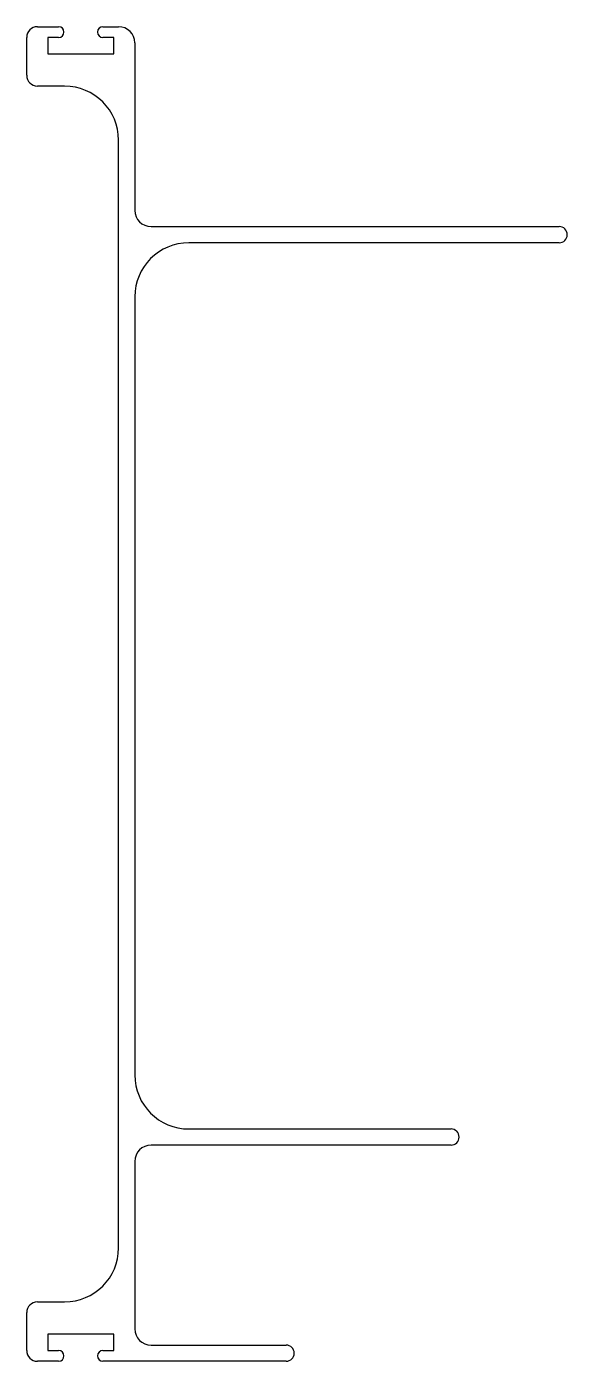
# Model space of a CAD drawing. Extents: x 2131 to 2181, y 1047 to 1171.
import ezdxf

# ---------------------------------------------------------------- set-up
doc = ezdxf.new("R2010")
doc.units = 0
doc.layers.get('0').update_dxf_attribs({"linetype": 'CONTINUOUS'})

msp = doc.modelspace()

# ---------------------------------------------------------------- linework, layer by layer
for p, q in [((2131.24, 1166.07), (2131.24, 1169.57)), ((2132.24, 1170.57), (2134.19, 1170.57)), ((2133.19, 1169.57), (2133.19, 1168.07)), ((2134.19, 1169.57), (2133.19, 1169.57)), ((2138.29, 1170.57), (2139.74, 1170.57)), ((2139.29, 1169.57), (2138.29, 1169.57)), ((2139.29, 1168.07), (2139.29, 1169.57)), ((2141.24, 1169.07), (2141.24, 1153.57)), ((2133.19, 1168.07), (2139.29, 1168.07)), ((2134.74, 1165.07), (2132.24, 1165.07)), ((2139.74, 1057.57), (2139.74, 1160.07)), ((2142.74, 1152.07), (2180.49, 1152.07)), ((2180.49, 1150.57), (2146.24, 1150.57)), ((2141.24, 1145.57), (2141.24, 1073.57)), ((2146.24, 1068.57), (2170.49, 1068.57)), ((2170.49, 1067.07), (2142.74, 1067.07)), ((2141.24, 1065.57), (2141.24, 1050.07)), ((2132.24, 1052.57), (2134.74, 1052.57)), ((2131.24, 1048.07), (2131.24, 1051.57)), ((2133.19, 1049.57), (2133.19, 1048.07)), ((2139.29, 1049.57), (2133.19, 1049.57)), ((2139.29, 1048.07), (2139.29, 1049.57)), ((2142.74, 1048.57), (2155.24, 1048.57)), ((2133.19, 1048.07), (2134.19, 1048.07)), ((2138.29, 1048.07), (2139.29, 1048.07)), ((2134.19, 1047.07), (2132.24, 1047.07)), ((2155.24, 1047.07), (2138.29, 1047.07))]:
    msp.add_line(p, q)
for centre, radius, start, end in [((2132.24, 1169.57), 1, 90, 180), ((2134.19, 1170.07), 0.5, 270, 90), ((2138.29, 1170.07), 0.5, 90, 270), ((2139.74, 1169.07), 1.5, 0, 90), ((2132.24, 1166.07), 1, 180, 270), ((2134.74, 1160.07), 5, 0, 90), ((2142.74, 1153.57), 1.5, 180, 270), ((2180.49, 1151.32), 0.75, 270, 90), ((2146.24, 1145.57), 5, 90, 180), ((2146.24, 1073.57), 5, 180, 270), ((2170.49, 1067.82), 0.75, 270, 90), ((2142.74, 1065.57), 1.5, 90, 180), ((2134.74, 1057.57), 5, 270, 0), ((2132.24, 1051.57), 1, 90, 180), ((2142.74, 1050.07), 1.5, 180, 270), ((2155.24, 1047.82), 0.75, 270, 90), ((2132.24, 1048.07), 1, 180, 270), ((2134.19, 1047.57), 0.5, 270, 90), ((2138.29, 1047.57), 0.5, 90, 270)]:
    msp.add_arc(centre, radius, start, end)

doc.saveas('drawing.dxf')
